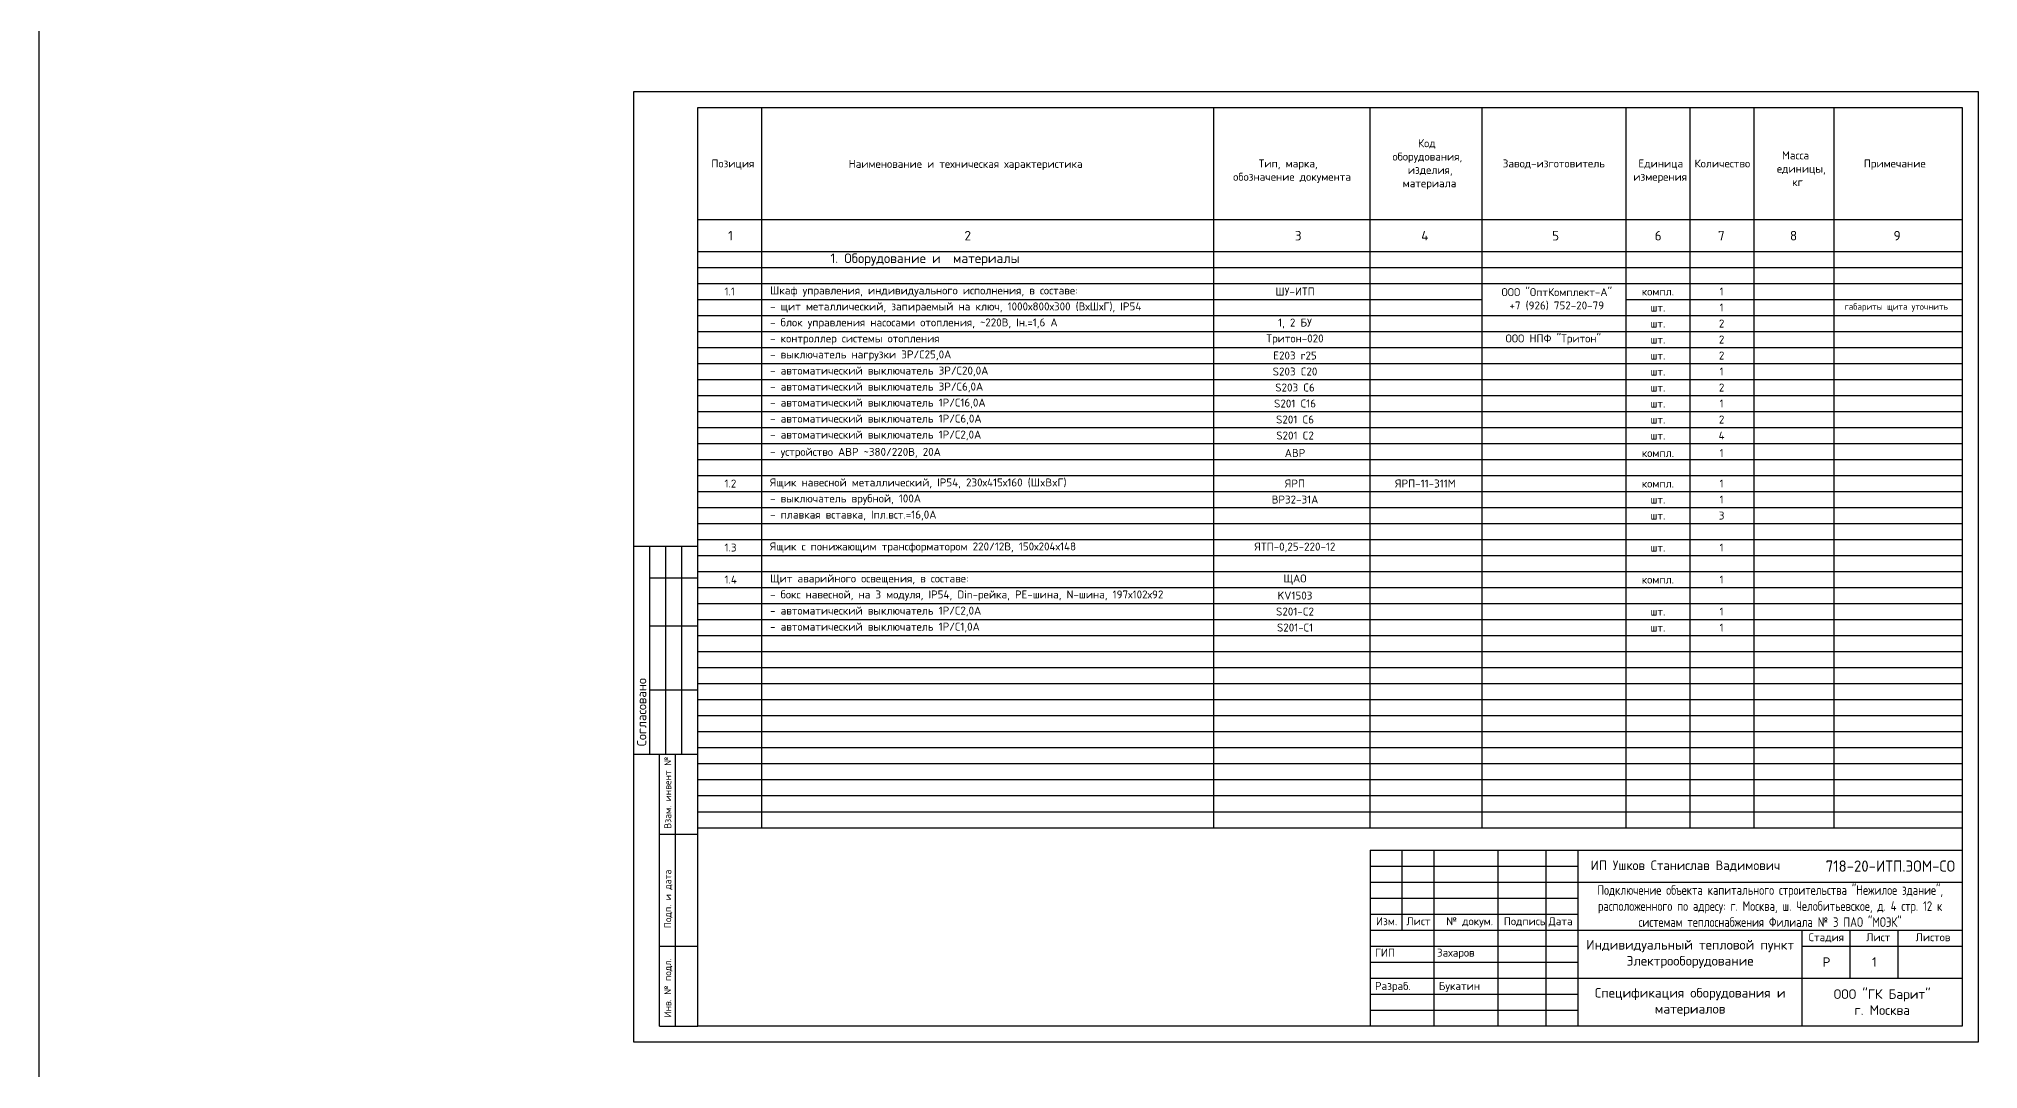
# Model space of a CAD drawing. Header units: millimetres. Extents: x 1606 to 7674, y 609 to 4159.
# Drawn here: x 5072 to 5678, y 1184 to 1506 of the extents above; entities that cross this region are included whole.
import ezdxf

# ---------------------------------------------------------------- set-up
doc = ezdxf.new("R2010")
doc.units = ezdxf.units.MM
doc.linetypes.add('K5LT_BASIC', pattern=[0])
doc.layers.add('24VDC', color=7, linetype='Continuous')

msp = doc.modelspace()

# ---------------------------------------------------------------- linework, layer by layer
at = {"color": 4, "ltscale": 2}
msp.add_line((5072.43152, 4159.07542), (5072.43152, 608.90193), dxfattribs=at)
at = {"color": 7, "linetype": 'K5LT_BASIC', "lineweight": 25}
for p, q in [((5258.34112, 1192.72362), (5258.34112, 1489.72362)), ((5258.34112, 1489.72362), (5678.34112, 1489.72362)), ((5278.34112, 1197.72362), (5278.34112, 1484.72362)), ((5278.34112, 1484.72362), (5673.34112, 1484.72362)), ((5298.34112, 1259.72362), (5298.34112, 1484.72362)), ((5439.56531, 1259.72362), (5439.56531, 1484.72362)), ((5488.34112, 1259.72362), (5488.34112, 1484.72362)), ((5523.34112, 1259.72362), (5523.34112, 1484.72362)), ((5568.34112, 1259.72362), (5568.34112, 1484.72362)), ((5588.34112, 1259.72362), (5588.34112, 1484.72362)), ((5608.34112, 1259.72362), (5608.34112, 1484.72362)), ((5633.34112, 1259.72362), (5633.34112, 1484.72362)), ((5673.34112, 1484.72362), (5673.34112, 1197.72362)), ((5678.34112, 1489.72362), (5678.34112, 1192.72362)), ((5278.34112, 1449.72362), (5673.34112, 1449.72362)), ((5278.34112, 1439.72362), (5673.34112, 1439.72362)), ((5278.34112, 1434.72362), (5673.34112, 1434.72362)), ((5278.34112, 1429.72362), (5673.34112, 1429.72362)), ((5278.34112, 1424.72362), (5523.34112, 1424.72362)), ((5568.34112, 1424.72362), (5673.34112, 1424.72362)), ((5278.34112, 1419.72362), (5673.34112, 1419.72362)), ((5278.34112, 1414.72362), (5673.34112, 1414.72362)), ((5278.34112, 1409.72362), (5673.34112, 1409.72362)), ((5278.34112, 1404.72362), (5673.34112, 1404.72362)), ((5278.34112, 1399.72362), (5673.34112, 1399.72362)), ((5278.34112, 1394.72362), (5673.34112, 1394.72362)), ((5278.34112, 1389.72362), (5673.34112, 1389.72362)), ((5278.34112, 1384.72362), (5673.34112, 1384.72362)), ((5278.34112, 1379.72362), (5673.34112, 1379.72362)), ((5278.34112, 1374.72362), (5673.34112, 1374.72362)), ((5278.34112, 1369.72362), (5673.34112, 1369.72362)), ((5278.34112, 1364.72362), (5673.34112, 1364.72362)), ((5278.34112, 1359.72362), (5673.34112, 1359.72362)), ((5278.34112, 1354.72362), (5673.34112, 1354.72362)), ((5258.34112, 1347.72362), (5278.34112, 1347.72362)), ((5258.34112, 1282.72362), (5258.34112, 1347.72362)), ((5263.34112, 1282.72362), (5263.34112, 1347.72362)), ((5268.34112, 1282.72362), (5268.34112, 1347.72362)), ((5273.34112, 1282.72362), (5273.34112, 1347.72362)), ((5278.34112, 1349.72362), (5673.34112, 1349.72362)), ((5278.34112, 1344.72362), (5673.34112, 1344.72362)), ((5278.34112, 1339.72362), (5673.34112, 1339.72362)), ((5278.34112, 1337.72362), (5263.34112, 1337.72362)), ((5278.34112, 1334.72362), (5673.34112, 1334.72362)), ((5278.34112, 1329.72362), (5673.34112, 1329.72362)), ((5278.34112, 1322.72362), (5263.34112, 1322.72362)), ((5278.34112, 1324.72362), (5673.34112, 1324.72362)), ((5278.34112, 1319.72362), (5673.34112, 1319.72362)), ((5278.34112, 1314.72362), (5673.34112, 1314.72362)), ((5278.34112, 1309.72362), (5673.34112, 1309.72362)), ((5278.34112, 1302.72362), (5263.34112, 1302.72362)), ((5278.34112, 1304.72362), (5673.34112, 1304.72362)), ((5278.34112, 1299.72362), (5673.34112, 1299.72362)), ((5278.34112, 1294.72362), (5673.34112, 1294.72362)), ((5278.34112, 1289.72362), (5673.34112, 1289.72362)), ((5278.34112, 1284.72362), (5673.34112, 1284.72362)), ((5258.34112, 1282.72362), (5278.34112, 1282.72362)), ((5266.34112, 1197.72362), (5266.34112, 1282.72362)), ((5266.34112, 1282.72362), (5278.34112, 1282.72362)), ((5271.34112, 1197.72362), (5271.34112, 1282.72362)), ((5278.34112, 1279.72362), (5673.34112, 1279.72362)), ((5278.34112, 1274.72362), (5673.34112, 1274.72362)), ((5278.34112, 1269.72362), (5673.34112, 1269.72362)), ((5278.34112, 1264.72362), (5673.34112, 1264.72362)), ((5266.34112, 1257.72362), (5278.34112, 1257.72362)), ((5278.34112, 1259.72362), (5673.34112, 1259.72362)), ((5266.34112, 1222.72362), (5278.34112, 1222.72362)), ((5266.34112, 1197.72362), (5278.34112, 1197.72362)), ((5673.34112, 1197.72362), (5278.34112, 1197.72362)), ((5678.34112, 1192.72362), (5258.34112, 1192.72362))]:
    msp.add_line(p, q, dxfattribs=at)
at = {"layer": '24VDC', "color": 7}
for p, q in [((5488.34111, 1252.72362), (5673.34111, 1252.72362)), ((5488.34111, 1252.72362), (5488.34111, 1197.72362)), ((5508.34112, 1197.72362), (5508.34112, 1252.72362)), ((5528.34112, 1197.72362), (5528.34112, 1252.72362)), ((5543.34112, 1197.72362), (5543.34112, 1252.72362)), ((5553.34112, 1197.72362), (5553.34112, 1252.72362)), ((5488.34112, 1247.72362), (5553.34112, 1247.72362)), ((5488.34112, 1242.72362), (5553.34112, 1242.72362)), ((5488.34112, 1237.72362), (5553.34112, 1237.72362)), ((5488.34112, 1232.72362), (5553.34112, 1232.72362)), ((5488.34112, 1227.72362), (5553.34112, 1227.72362)), ((5488.34112, 1222.72362), (5553.34112, 1222.72362)), ((5488.34112, 1217.72362), (5553.34112, 1217.72362)), ((5488.34112, 1212.72362), (5553.34112, 1212.72362)), ((5488.34112, 1207.72362), (5553.34112, 1207.72362)), ((5488.34112, 1202.72362), (5553.34112, 1202.72362))]:
    msp.add_line(p, q, dxfattribs=at)
at = {"layer": '24VDC'}
for p, q in [((5498.34112, 1247.72362), (5498.34112, 1252.72362)), ((5508.34112, 1197.72362), (5508.34112, 1252.72362)), ((5528.34112, 1197.72362), (5528.34112, 1252.72362)), ((5543.34112, 1197.72362), (5543.34112, 1252.72362)), ((5553.34112, 1197.72362), (5553.34112, 1252.72362)), ((5498.34112, 1242.72362), (5498.34112, 1247.72362)), ((5498.34112, 1237.72362), (5498.34112, 1242.72362)), ((5553.34112, 1242.72362), (5623.34112, 1242.72362)), ((5623.34112, 1242.72362), (5673.34112, 1242.72362)), ((5498.34112, 1232.72362), (5498.34112, 1237.72362)), ((5498.34112, 1227.72362), (5498.34112, 1232.72362)), ((5508.34112, 1232.72362), (5528.34112, 1232.72362)), ((5528.34112, 1232.72362), (5543.34112, 1232.72362)), ((5543.34112, 1232.72362), (5553.34112, 1232.72362)), ((5508.34112, 1227.72362), (5528.34112, 1227.72362)), ((5528.34112, 1227.72362), (5543.34112, 1227.72362)), ((5543.34112, 1227.72362), (5553.34112, 1227.72362)), ((5553.34112, 1227.72362), (5623.34112, 1227.72362)), ((5623.34112, 1227.72362), (5673.34112, 1227.72362)), ((5623.34112, 1212.72362), (5623.34112, 1227.72362)), ((5638.34112, 1212.72362), (5638.34112, 1227.72362)), ((5653.34112, 1212.72362), (5653.34112, 1227.72362)), ((5623.34112, 1222.72362), (5638.34112, 1222.72362)), ((5638.34112, 1222.72362), (5653.34112, 1222.72362)), ((5653.34112, 1222.72362), (5673.34112, 1222.72362)), ((5553.34112, 1212.72362), (5623.34112, 1212.72362)), ((5623.34112, 1197.72362), (5623.34112, 1212.72362)), ((5623.34112, 1212.72362), (5673.34112, 1212.72362))]:
    msp.add_line(p, q, dxfattribs=at)

# ---------------------------------------------------------------- texts
at = {"color": 7, "linetype": 'K5LT_BASIC', "lineweight": 25}
for s, insert, char_height, width, attachment_point in [('{\\fISOCPEUR|b0|i0|c204|p34;     Код\\Pоборудования,\\P   изделия,\\P  материала}', (5495.35599, 1474.81012), 2.5, 41.5092593, 1), ('{\\fISOCPEUR|b0|i0|c204|p34;Позиция}', (5282.5551, 1468.49641), 2.5, 41.5092593, 1), ('{\\fISOCPEUR|b0|i0|c204|p34;Наименование и техническая характеристика}', (5325.43435, 1468.36828), 2.5, 115.6060606, 1), ('{\\fISOCPEUR|b0|i0|c204|p34;     Тип, марка,\\Pобозначение документа}', (5445.58691, 1468.49641), 2.5, 41.5092593, 1), ('{\\fISOCPEUR|b0|i0|c204|p34;Завод-изготовитель}', (5529.8075, 1468.49641), 2.5, 41.5092593, 1), ('{\\fISOCPEUR|b0|i0|c204|p34; Единица\\Pизмерения}', (5570.58209, 1468.49641), 2.5, 41.5092593, 1), ('{\\fISOCPEUR|b0|i0|c204|p34;Количество}', (5589.71851, 1468.49641), 2.5, 41.5092593, 1), ('{\\fISOCPEUR|b0|i0|c204|p34; Масса\\Pединицы,\\P   кг}', (5615.44146, 1471.03276), 2.5, 41.5092593, 1), ('{\\fISOCPEUR|b0|i0|c204|p34;Примечание}', (5642.57994, 1468.49641), 2.5, 41.5092593, 1), ('{\\fISOCPEUR|b0|i0|c204|p34;1}', (5287.78838, 1446.18323), 3, 41.5092593, 1), ('{\\fISOCPEUR|b0|i0|c204|p34;2}', (5361.62545, 1446.18323), 3, 41.5092593, 1), ('{\\fISOCPEUR|b0|i0|c204|p34;3}', (5464.83128, 1446.18323), 3, 41.5092593, 1), ('{\\fISOCPEUR|b0|i0|c204|p34;4}', (5504.32742, 1446.18323), 3, 41.5092593, 1), ('{\\fISOCPEUR|b0|i0|c204|p34;5}', (5545.22328, 1446.18323), 3, 41.5092593, 1), ('{\\fISOCPEUR|b0|i0|c204|p34;6}', (5577.25838, 1446.18323), 3, 41.5092593, 1), ('{\\fISOCPEUR|b0|i0|c204|p34;7}', (5597.0247, 1446.18323), 3, 41.5092593, 1), ('{\\fISOCPEUR|b0|i0|c204|p34;8}', (5619.51742, 1446.18323), 3, 41.5092593, 1), ('{\\fISOCPEUR|b0|i0|c204|p34;9}', (5651.89332, 1446.18323), 3, 41.5092593, 1), ('{\\fISOCPEUR|b0|i0|c204|p34;1. Оборудование и  материалы}', (5319.76347, 1439.12429), 3, 88.6470304, 1), ('{\\fISOCPEUR|b0|i0|c204|p34;1\\fISOCPEUR|b0|i0|c0|p34;.1}', (5286.66495, 1428.49462), 2.5, 41.5092593, 1), ('{\\fISOCPEUR|b0|i0|c204|p34;- щит металлический, запираемый на ключ, 1000х800х300 (ВхШхГ), IP54}', (5300.90025, 1422.24462), 2.5, 137.6828193, 4), ('{\\fISOCPEUR|b0|i0|c204|p34;Шкаф управления, индивидуального исполнения, в составе:}', (5300.90025, 1427.24462), 2.5, 137.6828193, 4), ('{\\fISOCPEUR|b0|i0|c204|p34;ШУ-ИТП}', (5464.89821, 1427.24462), 2.5, 45.5475326, 5), ('{\\fISOCPEUR|b0|i0|c204|p34;ООО "ОптКомплект\\fISOCPEUR|b0|i0|c0|p34;-\\fISOCPEUR|b0|i0|c204|p34;А"\\P+7 (926) 752-20-79}', (5546.68387, 1424.84364), 2.5, 43.5665701, 5), ('{\\fISOCPEUR|b0|i0|c204|p34;компл.}', (5578.27164, 1427.24462), 2.5, 17.6899261, 5), ('{\\fISOCPEUR|b0|i0|c204|p34;1}', (5598.1782, 1427.24462), 2.5, 17.6899261, 5), ('{\\fISOCPEUR|b0|i0|c204|p34;- блок управления насосами отопления, \\H0.95833x;\\C256;~\\fISOCPEUR|b0|i0|c0|p34;\\H1.0435x;\\C7;22\\fISOCPEUR|b0|i0|c204|p34;0В, \\fISOCPEUR|b0|i0|c0|p34;I\\fISOCPEUR|b0|i0|c204|p34;н.=1,6 А}', (5300.90025, 1417.24462), 2.5, 137.6828193, 4), ('{\\fISOCPEUR|b0|i0|c204|p34;1, 2 БУ}', (5464.89821, 1417.24462), 2.5, 45.5475326, 5), ('{\\fISOCPEUR|b0|i0|c204|p34;шт.}', (5578.27164, 1422.24462), 2.5, 17.6899261, 5), ('{\\fISOCPEUR|b0|i0|c204|p34;2}', (5598.1782, 1417.24462), 2.5, 17.6899261, 5), ('{\\fISOCPEUR|b0|i0|c204|p34;1}', (5598.1782, 1422.24462), 2.5, 17.6899261, 5), ('{\\fISOCPEUR|b0|i0|c204|p34;габариты щита уточнить}', (5652.73608, 1422.24462), 2, 45.0632927, 5), ('{\\fISOCPEUR|b0|i0|c204|p34;- контроллер системы отопления}', (5300.90025, 1412.24462), 2.5, 137.6828193, 4), ('{\\fISOCPEUR|b0|i0|c204|p34;Тритон-020}', (5464.89821, 1412.24462), 2.5, 45.5475326, 5), ('{\\fISOCPEUR|b0|i0|c204|p34;ООО НПФ \\fISOCPEUR|b0|i0|c0|p34;"\\fISOCPEUR|b0|i0|c204|p34;Тритон\\fISOCPEUR|b0|i0|c0|p34;"}', (5545.59239, 1412.24462), 2.5, 40.5183054, 5), ('{\\fISOCPEUR|b0|i0|c204|p34;шт.}', (5578.27164, 1417.24462), 2.5, 17.6899261, 5), ('{\\fISOCPEUR|b0|i0|c204|p34;шт.}', (5578.27164, 1412.24462), 2.5, 17.6899261, 5), ('{\\fISOCPEUR|b0|i0|c0|p34;2}', (5598.1782, 1412.24462), 2.5, 17.6899261, 5), ('{\\fISOCPEUR|b0|i0|c204|p34;шт.}', (5578.27164, 1407.24462), 2.5, 17.6899261, 5), ('{\\fISOCPEUR|b0|i0|c204|p34;2}', (5598.1782, 1407.24462), 2.5, 17.6899261, 5), ('{\\fISOCPEUR|b0|i0|c204|p34;шт.}', (5578.27164, 1402.24462), 2.5, 17.6899261, 5), ('{\\fISOCPEUR|b0|i0|c0|p34;1}', (5598.1782, 1402.24462), 2.5, 17.6899261, 5), ('{\\fISOCPEUR|b0|i0|c204|p34;шт.}', (5578.27164, 1397.24462), 2.5, 17.6899261, 5), ('{\\fISOCPEUR|b0|i0|c0|p34;2}', (5598.1782, 1397.24462), 2.5, 17.6899261, 5), ('{\\fISOCPEUR|b0|i0|c204|p34;шт.}', (5578.27164, 1392.24462), 2.5, 17.6899261, 5), ('{\\fISOCPEUR|b0|i0|c204|p34;шт.}', (5578.27164, 1387.24462), 2.5, 17.6899261, 5), ('{\\fISOCPEUR|b0|i0|c204|p34;2}', (5598.1782, 1387.24462), 2.5, 17.6899261, 5), ('{\\fISOCPEUR|b0|i0|c204|p34;1}', (5598.1782, 1392.24462), 2.5, 17.6899261, 5), ('{\\fISOCPEUR|b0|i0|c204|p34;шт.}', (5578.27164, 1382.24462), 2.5, 17.6899261, 5), ('{\\fISOCPEUR|b0|i0|c0|p34;4}', (5598.1782, 1382.24462), 2.5, 17.6899261, 5), ('{\\fISOCPEUR|b0|i0|c204|p34;- устройство АВР \\H0.95833x;\\C256;~\\H1.0435x;\\C7;380/220В, \\fISOCPEUR|b0|i0|c0|p34;20\\fISOCPEUR|b0|i0|c204|p34;А}', (5300.90025, 1376.79659), 2.5, 137.6828193, 4), ('{\\fISOCPEUR|b0|i0|c204|p34;АВР}', (5464.89821, 1376.79659), 2.5, 45.5475326, 5), ('{\\fISOCPEUR|b0|i0|c204|p34;компл.}', (5578.27164, 1376.79659), 2.5, 17.6899261, 5), ('{\\fISOCPEUR|b0|i0|c204|p34;1}', (5598.1782, 1376.79659), 2.5, 17.6899261, 5), ('{\\fISOCPEUR|b0|i0|c204|p34;1\\fISOCPEUR|b0|i0|c0|p34;.2}', (5286.66495, 1368.49462), 2.5, 41.5092593, 1), ('{\\fISOCPEUR|b0|i0|c204|p34;Ящик навесной металлический, \\fISOCPEUR|b0|i0|c0|p34;IP54\\fISOCPEUR|b0|i0|c204|p34;, 230х415х160 (Ш\\fISOCPEUR|b0|i0|c0|p34;x\\fISOCPEUR|b0|i0|c204|p34;В\\fISOCPEUR|b0|i0|c0|p34;x\\fISOCPEUR|b0|i0|c204|p34;Г)}', (5300.90025, 1367.24462), 2.5, 137.6828193, 4), ('{\\fISOCPEUR|b0|i0|c204|p34;- выключатель врубной, 100А}', (5300.90025, 1362.24462), 2.5, 137.6828193, 4), ('{\\fISOCPEUR|b0|i0|c204|p34;ВР32-31А}', (5464.89821, 1362.24462), 2.5, 45.5475326, 5), ('{\\fISOCPEUR|b0|i0|c204|p34;ЯРП}', (5464.89821, 1367.24462), 2.5, 45.5475326, 5), ('{\\fISOCPEUR|b0|i0|c204|p34;ЯРП-11-311М}', (5505.63795, 1367.24462), 2.5, 33.0579018, 5), ('{\\fISOCPEUR|b0|i0|c204|p34;компл.}', (5578.27164, 1367.24462), 2.5, 17.6899261, 5), ('{\\fISOCPEUR|b0|i0|c204|p34;1}', (5598.1782, 1367.24462), 2.5, 17.6899261, 5), ('{\\fISOCPEUR|b0|i0|c204|p34;1}', (5598.1782, 1362.24462), 2.5, 17.6899261, 5), ('{\\fISOCPEUR|b0|i0|c204|p34;- плавкая вставка, \\fISOCPEUR|b0|i0|c0|p34;I\\fISOCPEUR|b0|i0|c204|p34;пл.вст.=\\fISOCPEUR|b0|i0|c0|p34;16\\fISOCPEUR|b0|i0|c204|p34;,0А}', (5300.90025, 1357.24462), 2.5, 137.6828193, 4), ('{\\fISOCPEUR|b0|i0|c204|p34;шт.}', (5578.27164, 1362.24462), 2.5, 17.6899261, 5), ('{\\fISOCPEUR|b0|i0|c204|p34;шт.}', (5578.27164, 1357.24462), 2.5, 17.6899261, 5), ('{\\fISOCPEUR|b0|i0|c204|p34;3}', (5598.1782, 1357.24462), 2.5, 17.6899261, 5), ('{\\fISOCPEUR|b0|i0|c204|p34;1\\fISOCPEUR|b0|i0|c0|p34;.\\fISOCPEUR|b0|i0|c204|p34;3}', (5286.66495, 1348.49462), 2.5, 41.5092593, 1), ('{\\fISOCPEUR|b0|i0|c204|p34;Ящик с понижающим трансформатором 220/12В, 150х204х148}', (5300.90025, 1347.24462), 2.5, 137.6828193, 4), ('{\\fISOCPEUR|b0|i0|c204|p34;ЯТП-0,25-220-12}', (5464.89821, 1347.24462), 2.5, 45.5475326, 5), ('{\\fISOCPEUR|b0|i0|c204|p34;шт.}', (5578.27164, 1347.24462), 2.5, 17.6899261, 5), ('{\\fISOCPEUR|b0|i0|c204|p34;1}', (5598.1782, 1347.24462), 2.5, 17.6899261, 5), ('{\\fISOCPEUR|b0|i0|c204|p34;1\\fISOCPEUR|b0|i0|c0|p34;.\\fISOCPEUR|b0|i0|c204|p34;4}', (5286.66495, 1338.49462), 2.5, 41.5092593, 1), ('{\\fISOCPEUR|b0|i0|c204|p34;- бокс навесной, на 3 модуля, \\fISOCPEUR|b0|i0|c0|p34;IP\\fISOCPEUR|b0|i0|c204|p34;54, \\fISOCPEUR|b0|i0|c0|p34;Din\\fISOCPEUR|b0|i0|c204|p34;-рейка, \\fISOCPEUR|b0|i0|c0|p34;PE\\fISOCPEUR|b0|i0|c204|p34;-шина, \\fISOCPEUR|b0|i0|c0|p34;N\\fISOCPEUR|b0|i0|c204|p34;-шина, 197х102х92}', (5300.90025, 1332.24462), 2.5, 137.6828193, 4), ('{\\fISOCPEUR|b0|i0|c204|p34;Щит аварийного освещения, в составе:}', (5300.90025, 1337.24462), 2.5, 137.6828193, 4), ('{\\fISOCPEUR|b0|i0|c0|p34;KV1503}', (5464.89821, 1332.24462), 2.5, 45.5475326, 5), ('{\\fISOCPEUR|b0|i0|c204|p34;ЩАО}', (5464.89821, 1337.24462), 2.5, 45.5475326, 5), ('{\\fISOCPEUR|b0|i0|c204|p34;компл.}', (5578.27164, 1337.24462), 2.5, 17.6899261, 5), ('{\\fISOCPEUR|b0|i0|c204|p34;1}', (5598.1782, 1337.24462), 2.5, 17.6899261, 5), ('{\\fISOCPEUR|b0|i0|c204|p34;- автоматический выключатель 1Р/С\\fISOCPEUR|b0|i0|c0|p34;2\\fISOCPEUR|b0|i0|c204|p34;,0А}', (5300.90025, 1327.24462), 2.5, 137.6828193, 4), ('{\\fISOCPEUR|b0|i0|c0|p34;S201-C2}', (5464.89821, 1327.24462), 2.5, 45.5475326, 5), ('{\\fISOCPEUR|b0|i0|c204|p34;шт.}', (5578.27164, 1327.24462), 2.5, 17.6899261, 5), ('{\\fISOCPEUR|b0|i0|c204|p34;1}', (5598.1782, 1327.24462), 2.5, 17.6899261, 5), ('{\\fISOCPEUR|b0|i0|c204|p34;- автоматический выключатель 1Р/С1,0А}', (5300.90025, 1322.24462), 2.5, 137.6828193, 4), ('{\\fISOCPEUR|b0|i0|c0|p34;S201\\fISOCPEUR|b0|i0|c204|p34;-С1}', (5464.89821, 1322.24462), 2.5, 45.5475326, 5), ('{\\fISOCPEUR|b0|i0|c204|p34;шт.}', (5578.27164, 1322.24462), 2.5, 17.6899261, 5), ('{\\fISOCPEUR|b0|i0|c204|p34;1}', (5598.1782, 1322.24462), 2.5, 17.6899261, 5)]:
    msp.add_mtext(s, dxfattribs=dict(at, insert=insert, char_height=char_height, width=width, attachment_point=attachment_point))
at = {"color": 3, "linetype": 'K5LT_BASIC', "lineweight": 25, "char_height": 2.5}
for s, insert, width, attachment_point in [('{\\fISOCPEUR|b0|i0|c204|p34;- выключатель нагрузки 3Р/С\\fISOCPEUR|b0|i0|c0|p34;2\\fISOCPEUR|b0|i0|c204|p34;5,0А}', (5300.90025, 1407.24462), 137.6828193, 4), ('{\\fISOCPEUR|b0|i0|c0|p34;E20\\fISOCPEUR|b0|i0|c204|p34;3\\fISOCPEUR|b0|i0|c0|p34; r2\\fISOCPEUR|b0|i0|c204|p34;5}', (5464.89821, 1407.24462), 45.5475326, 5), ('{\\fISOCPEUR|b0|i0|c204|p34;- автоматический выключатель 3\\fISOCPEUR|b0|i0|c0|p34;P/\\fISOCPEUR|b0|i0|c204|p34;С\\fISOCPEUR|b0|i0|c0|p34;20\\fISOCPEUR|b0|i0|c204|p34;,0А}', (5300.90025, 1402.24462), 137.6828193, 4), ('{\\fISOCPEUR|b0|i0|c0|p34;S20\\fISOCPEUR|b0|i0|c204|p34;3\\fISOCPEUR|b0|i0|c0|p34; C20}', (5464.89821, 1402.24462), 45.5475326, 5), ('{\\fISOCPEUR|b0|i0|c204|p34;- автоматический выключатель 3\\fISOCPEUR|b0|i0|c0|p34;P/\\fISOCPEUR|b0|i0|c204|p34;С6,0А}', (5300.90025, 1397.24462), 137.6828193, 4), ('{\\fISOCPEUR|b0|i0|c204|p34;- автоматический выключатель \\fISOCPEUR|b0|i0|c0|p34;1P/\\fISOCPEUR|b0|i0|c204|p34;С16,0А}', (5300.90025, 1392.24462), 137.6828193, 4), ('{\\fISOCPEUR|b0|i0|c0|p34;S20\\fISOCPEUR|b0|i0|c204|p34;3\\fISOCPEUR|b0|i0|c0|p34; C\\fISOCPEUR|b0|i0|c204|p34;6}', (5464.89821, 1397.24462), 45.5475326, 5), ('{\\fISOCPEUR|b0|i0|c204|p34;- автоматический выключатель \\fISOCPEUR|b0|i0|c0|p34;1P/\\fISOCPEUR|b0|i0|c204|p34;С6,0А}', (5300.90025, 1387.24462), 137.6828193, 4), ('{\\fISOCPEUR|b0|i0|c0|p34;S201 C\\fISOCPEUR|b0|i0|c204|p34;16}', (5464.89821, 1392.24462), 45.5475326, 5), ('{\\fISOCPEUR|b0|i0|c0|p34;S201 C\\fISOCPEUR|b0|i0|c204|p34;6}', (5464.89821, 1387.24462), 45.5475326, 5), ('{\\fISOCPEUR|b0|i0|c204|p34;- автоматический выключатель \\fISOCPEUR|b0|i0|c0|p34;1P/\\fISOCPEUR|b0|i0|c204|p34;С\\fISOCPEUR|b0|i0|c0|p34;2\\fISOCPEUR|b0|i0|c204|p34;,0А}', (5300.90025, 1382.24462), 137.6828193, 4), ('{\\fISOCPEUR|b0|i0|c0|p34;S201 C2}', (5464.89821, 1382.24462), 45.5475326, 5)]:
    msp.add_mtext(s, dxfattribs=dict(at, insert=insert, width=width, attachment_point=attachment_point))
at = {"color": 7, "linetype": 'K5LT_BASIC', "lineweight": 25, "rotation": 90}
for s, insert, char_height, width, attachment_point in [('{\\fISOCPEUR|b0|i0|c204|p34;Согласовано}', (5260.78771, 1295.81095), 2.88, 26.1746478, 5), ('{\\fISOCPEUR|b0|i0|c204|p34;Взам. инвент №}', (5267.85588, 1259.40085), 2.16, 62.9489075, 1), ('{\\fISOCPEUR|b0|i0|c204|p34;Подп. и дата}', (5267.85588, 1228.31441), 2.16, 62.9489075, 1), ('{\\fISOCPEUR|b0|i0|c204|p34;Инв. № подл.}', (5267.85588, 1200.4246), 2.16, 62.9489075, 1)]:
    msp.add_mtext(s, dxfattribs=dict(at, insert=insert, char_height=char_height, width=width, attachment_point=attachment_point))
at = {"layer": '24VDC'}
for s, insert, char_height, width, attachment_point in [('{\\fISOCPEUR|b0|i0|c204|p34;\\W0.957;\\C3;ИП Ушков Станислав Вадимович}', (5586.89495, 1247.72362), 3, 61.9482355, 5), ('{\\fISOCPEUR|b0|i0|c204|p34;\\W0.957;\\C3;718-20-ИТП.ЭОМ\\fISOCPEUR|b0|i0|c0|p34;-\\fISOCPEUR|b0|i0|c204|p34;СО}', (5650.9048, 1247.72362), 3.5, 44.8726366, 5), ('{\\fISOCPEUR|b0|i0|c204|p34;\\W0.8;Подключение объекта капитального строительства \\fISOCPEUR|b0|i0|c0|p34;"\\fISOCPEUR|b0|i0|c204|p34;Нежилое здание\\fISOCPEUR|b0|i0|c0|p34;"\\fISOCPEUR|b0|i0|c204|p34;, расположенного по адресу: г. Москва, ш. Челобитьевское, д. 4 стр. 12 к системам теплоснабжения Филиала № 3 ПАО \\fISOCPEUR|b0|i0|c0|p34;"\\fISOCPEUR|b0|i0|c204|p34;МОЭК\\fISOCPEUR|b0|i0|c0|p34;"}', (5613.3367, 1235.22362), 3, 120, 5), ('{\\fISOCPEUR|b0|i0|c204|p34;Изм.}', (5490.22333, 1231.74292), 2.5, 9.4325, 1), ('{\\fISOCPEUR|b0|i0|c204|p34;Лист}', (5499.69639, 1231.74292), 2.5, 9.4325, 1), ('{\\fISOCPEUR|b0|i0|c204|p34;№ докум.}', (5512.14649, 1231.74292), 2.5, 16.1195665, 1), ('{\\fISOCPEUR|b0|i0|c204|p34;Подпись}', (5530.13781, 1231.74292), 2.5, 12.5797101, 1), ('{\\fISOCPEUR|b0|i0|c204|p34;Дата}', (5544.10853, 1231.74292), 2.5, 9.4325, 1), ('{\\fISOCPEUR|b0|i0|c204|p34;Индивидуальный тепловой пункт\\fISOCPEUR|b0|i0|c0|p34;\\P\\fISOCPEUR|b0|i0|c204|p34;Электрооборудование}', (5588.3367, 1220.22362), 3, 70, 5), ('{\\fISOCPEUR|b0|i0|c204|p34;Стадия}', (5625.35728, 1226.7434), 2.5, 12.914638, 1), ('{\\fISOCPEUR|b0|i0|c204|p34;Лист}', (5643.33719, 1226.7434), 2.5, 12.9146, 1), ('{\\fISOCPEUR|b0|i0|c204|p34;Листов}', (5658.76735, 1226.7434), 2.5, 12.9146, 1), ('{\\fISOCPEUR|b0|i0|c204|p34;Р}', (5630.91398, 1217.72362), 3, 14.8542858, 5), ('{\\fISOCPEUR|b0|i0|c0|p34;1}', (5645.91398, 1217.72362), 3, 14.8542858, 5), ('{\\fISOCPEUR|b0|i0|c204|p34;Спецификация оборудования и материалов}', (5588.34112, 1205.22362), 3, 70, 5), ('{\\fISOCPEUR|b0|i0|c204|p34;ООО \\fISOCPEUR|b0|i0|c0|p34;"\\fISOCPEUR|b0|i0|c204|p34;ГК Барит\\fISOCPEUR|b0|i0|c0|p34;"\\P\\fISOCPEUR|b0|i0|c204|p34;г. Москва}', (5648.34112, 1205.22362), 3, 50, 5)]:
    msp.add_mtext(s, dxfattribs=dict(at, insert=insert, char_height=char_height, width=width, attachment_point=attachment_point))
at = {"layer": '24VDC', "color": 7, "lineweight": 0, "char_height": 2.5, "attachment_point": 1}
for s, insert, width in [('{\\fISOCPEUR|b0|i0|c204|p34;ГИП}', (5489.86738, 1221.92834), 15.4502), ('{\\fISOCPEUR|b0|i0|c204|p34;Захаров}', (5509.24664, 1221.92834), 28.2833333), ('{\\fISOCPEUR|b0|i0|c204|p34;Разраб.}', (5489.86738, 1211.50937), 15.4501566), ('{\\fISOCPEUR|b0|i0|c204|p34;Букатин}', (5509.82577, 1211.50937), 28.2833333)]:
    msp.add_mtext(s, dxfattribs=dict(at, insert=insert, width=width))

doc.saveas('drawing.dxf')
